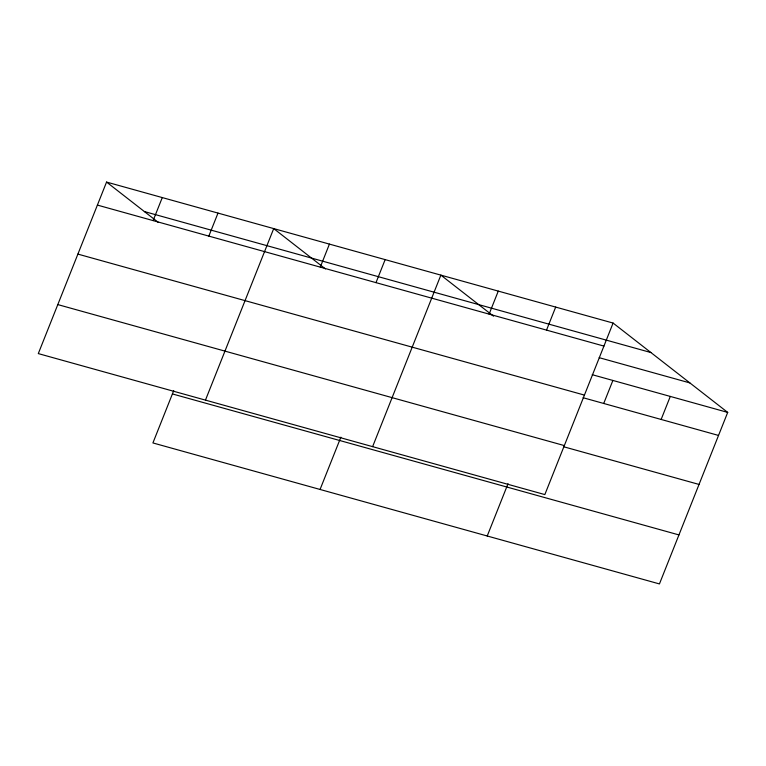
<?xml version="1.0" encoding="UTF-8"?>
<svg xmlns="http://www.w3.org/2000/svg" width="766" height="766" viewBox="0 0 766 766"><rect width="100%" height="100%" fill="white"/><g stroke="black" fill="none" stroke-linecap="round" stroke-linejoin="round"><path stroke-width="1.15" d="M106.56 182.069L38.3 353.595L544.837 494.587L613.087 323.06L106.56 182.069L158.294 222.399M153.114 220.598L162.277 197.58M208.831 236.11L217.994 213.092M173.719 390.641L152.913 442.94L659.44 583.931L727.7 412.405L613.087 323.06M205.46 400.12L273.711 228.594L325.454 268.933M320.274 267.133L329.428 244.105M375.991 282.635L385.154 259.617M320.064 489.464L340.88 437.166M372.611 446.645L440.871 275.128L493.534 316.176M489.11 314.127L498.273 291.109M546.522 330.108L555.685 307.08M487.224 535.989L508.03 483.691M603.723 403.471L612.886 380.443M661.135 419.452L670.288 396.424M144.381 211.55L650.909 352.542M97.397 205.087L603.924 346.088M599.175 357.674L689.879 382.923M592.223 374.698L727.7 412.405M77.893 254.101L584.429 395.093M583.06 397.717L718.537 435.433M57.804 304.59L564.331 445.582M563.556 446.722L699.032 484.438M172.407 393.935L678.944 534.927"/></g></svg>
